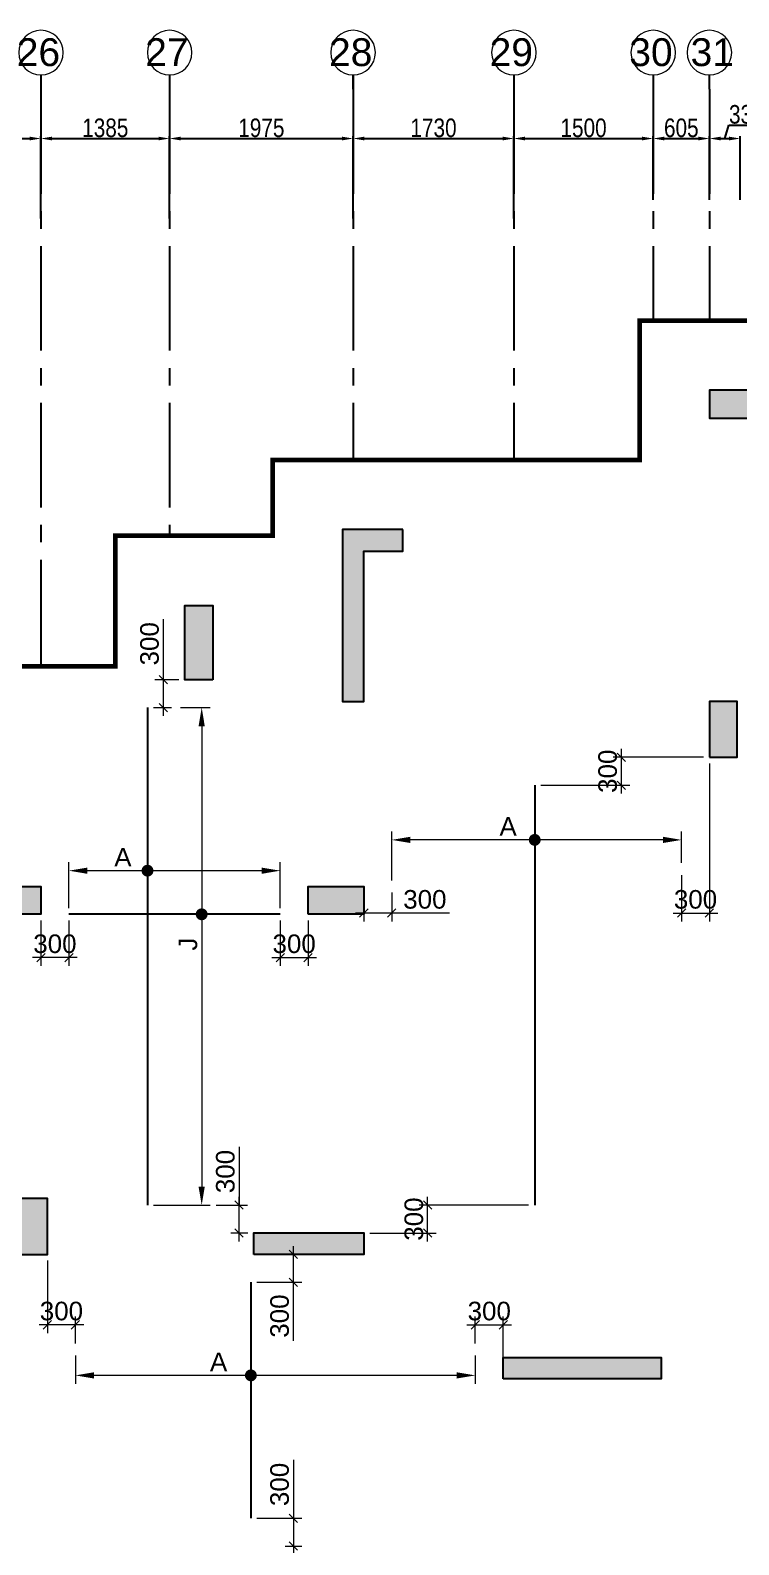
# Model space of a CAD drawing. Header units: millimetres. Extents: x 1123469 to 1883119, y -126924 to 196924.
# Drawn here: x 1614465 to 1622090, y 145739 to 162039 of the extents above; entities that cross this region are included whole.
import ezdxf
from ezdxf.enums import TextEntityAlignment as Align

# ---------------------------------------------------------------- set-up
doc = ezdxf.new("R2010")
doc.units = ezdxf.units.MM
doc.header["$LTSCALE"] = 500
doc.header["$MEASUREMENT"] = 0
doc.header["$PDMODE"] = 34
doc.linetypes.add('CONTINOUS', pattern=[0])
doc.linetypes.add('Site$0$CENTER2', pattern=[1.125, 0.75, -0.125, 0.125, -0.125])
doc.layers.get('Defpoints').update_dxf_attribs({"lineweight": 0})
for name, color, linetype in [('COL. DIM', 3, 'Continuous'), ('GRID', 7, 'Continuous'), ('GRID DIM', 7, 'Continuous'), ('reinf.', 4, 'Continuous'), ('TOWER AREA COLUMN.', 6, 'Continuous')]:
    doc.layers.add(name, color=color, linetype=linetype)
for name, color, linetype, lineweight in [('CUT OUT', 1, 'Continuous', 13), ('dim-M', 1, 'Continuous', 15), ('FOOTING', 1, 'Continuous', 15), ('GRID NO.', 7, 'Continuous', 20), ('S - SUNK', 251, 'Continuous', 0), ('TOWER COL HATCH', 253, 'Continuous', 20)]:
    doc.layers.add(name, color=color, linetype=linetype, lineweight=lineweight)
doc.styles.add('3mm', font='arial.ttf')
doc.styles.add('D50', font='arial.ttf', dxfattribs={"width": 0.8})
doc.dimstyles.new('INNER DIM', dxfattribs={"dimtxt": 200, "dimasz": 120, "dimexe": 25, "dimexo": 25, "dimgap": 12, "dimtad": 1, "dimdec": 0, "dimrnd": 5, "dimzin": 0, "dimdsep": 46, "dimtxsty": 'D50', "dimcen": 0.09, "dimdle": 25, "dimclrt": 6, "dimadec": 0, "dimazin": 0, "dimtfac": 1, "dimtdec": 0, "dimtofl": 0, "dimtmove": 1, "dimatfit": 3, "dimfxl": 75, "dimtolj": 1, "dimtzin": 0, "dimarcsym": 0})
doc.dimstyles.new('PARAMVEER', dxfattribs={"dimtxt": 200, "dimasz": 100, "dimexe": 0, "dimexo": 25, "dimgap": 10, "dimtad": 1, "dimdec": 0, "dimrnd": 5, "dimzin": 0, "dimdsep": 46, "dimtxsty": '3mm', "dimblk": 'OBLIQUE', "dimcen": 0.09, "dimdle": 75, "dimclrd": 1, "dimclre": 1, "dimclrt": 3, "dimadec": 0, "dimazin": 0, "dimtfac": 1, "dimtdec": 0, "dimtmove": 1, "dimatfit": 3, "dimfxl": 100, "dimtolj": 1, "dimtzin": 0, "dimlwd": 18, "dimlwe": 5, "dimarcsym": 0})

# ---------------------------------------------------------------- blocks, each defined once
blk = doc.blocks.new('GRID MARK')
at = {"layer": 'GRID NO.', "const_width": 50}
blk.add_lwpolyline([(0, -541), (0, -891)], dxfattribs=at)
at = {"layer": 'GRID NO.'}
blk.add_circle((0, 0), 541, dxfattribs=at)
at = {"layer": 'GRID NO.', "style": 'D50', "width": 0.8}
blk.add_attdef('Y1', text='', height=500, dxfattribs=at).set_placement((-33, -267), align=Align.CENTER)
blk = doc.blocks.new('*D501')
at = {"layer": 'Defpoints', "color": 0, "linetype": 'Continuous', "transparency": 16777216}
for p in [(1614580, 160874), (1611050, 159990), (1614580, 159990)]:
    blk.add_point(p, dxfattribs=at)
at = {"layer": 'GRID DIM', "color": 0, "linetype": 'Continuous', "lineweight": -2, "transparency": 16777216}
for p, q in [((1611050, 160015), (1611050, 160899)), ((1614580, 160015), (1614580, 160899))]:
    blk.add_line(p, q, dxfattribs=at)
at = {"layer": 'GRID DIM', "linetype": 'Continuous', "lineweight": -2, "transparency": 16777216}
blk.add_line((1611170, 160874), (1614460, 160874), dxfattribs=at)
at = {"layer": 'GRID DIM', "linetype": 'Continuous', "transparency": 16777216}
for points in [[(1611170, 160894), (1611170, 160854), (1611050, 160874)], [(1614460, 160894), (1614460, 160854), (1614580, 160874)]]:
    blk.add_solid(points, dxfattribs=at)
at = {"layer": 'GRID DIM', "linetype": 'Continuous', "transparency": 16777216, "insert": (1612815, 160988), "char_height": 200, "attachment_point": 5, "style": 'D50'}
blk.add_mtext('\\A1;3530', dxfattribs=at)
blk = doc.blocks.new('*D502')
at = {"layer": 'Defpoints', "color": 0, "linetype": 'Continuous', "transparency": 16777216}
for p in [(1615965, 160874), (1614580, 159990), (1615965, 159990)]:
    blk.add_point(p, dxfattribs=at)
at = {"layer": 'GRID DIM', "color": 0, "linetype": 'Continuous', "lineweight": -2, "transparency": 16777216}
for p, q in [((1614580, 160015), (1614580, 160899)), ((1615965, 160015), (1615965, 160899))]:
    blk.add_line(p, q, dxfattribs=at)
at = {"layer": 'GRID DIM', "linetype": 'Continuous', "lineweight": -2, "transparency": 16777216}
blk.add_line((1614700, 160874), (1615845, 160874), dxfattribs=at)
at = {"layer": 'GRID DIM', "linetype": 'Continuous', "transparency": 16777216}
for points in [[(1614700, 160894), (1614700, 160854), (1614580, 160874)], [(1615845, 160894), (1615845, 160854), (1615965, 160874)]]:
    blk.add_solid(points, dxfattribs=at)
at = {"layer": 'GRID DIM', "linetype": 'Continuous', "transparency": 16777216, "insert": (1615272, 160988), "char_height": 200, "attachment_point": 5, "style": 'D50'}
blk.add_mtext('\\A1;1385', dxfattribs=at)
blk = doc.blocks.new('*D503')
at = {"layer": 'Defpoints', "color": 0, "linetype": 'Continuous', "transparency": 16777216}
for p in [(1617940, 160874), (1615965, 159990), (1617940, 159990)]:
    blk.add_point(p, dxfattribs=at)
at = {"layer": 'GRID DIM', "color": 0, "linetype": 'Continuous', "lineweight": -2, "transparency": 16777216}
for p, q in [((1615965, 160015), (1615965, 160899)), ((1617940, 160015), (1617940, 160899))]:
    blk.add_line(p, q, dxfattribs=at)
at = {"layer": 'GRID DIM', "linetype": 'Continuous', "lineweight": -2, "transparency": 16777216}
blk.add_line((1616085, 160874), (1617820, 160874), dxfattribs=at)
at = {"layer": 'GRID DIM', "linetype": 'Continuous', "transparency": 16777216}
for points in [[(1616085, 160894), (1616085, 160854), (1615965, 160874)], [(1617820, 160894), (1617820, 160854), (1617940, 160874)]]:
    blk.add_solid(points, dxfattribs=at)
at = {"layer": 'GRID DIM', "linetype": 'Continuous', "transparency": 16777216, "insert": (1616952, 160988), "char_height": 200, "attachment_point": 5, "style": 'D50'}
blk.add_mtext('\\A1;1975', dxfattribs=at)
blk = doc.blocks.new('*D504')
at = {"layer": 'Defpoints', "color": 0, "linetype": 'Continuous', "transparency": 16777216}
for p in [(1619670, 160874), (1617940, 159990), (1619670, 159990)]:
    blk.add_point(p, dxfattribs=at)
at = {"layer": 'GRID DIM', "color": 0, "linetype": 'Continuous', "lineweight": -2, "transparency": 16777216}
for p, q in [((1617940, 160015), (1617940, 160899)), ((1619670, 160015), (1619670, 160899))]:
    blk.add_line(p, q, dxfattribs=at)
at = {"layer": 'GRID DIM', "linetype": 'Continuous', "lineweight": -2, "transparency": 16777216}
blk.add_line((1618060, 160874), (1619550, 160874), dxfattribs=at)
at = {"layer": 'GRID DIM', "linetype": 'Continuous', "transparency": 16777216}
for points in [[(1618060, 160894), (1618060, 160854), (1617940, 160874)], [(1619550, 160894), (1619550, 160854), (1619670, 160874)]]:
    blk.add_solid(points, dxfattribs=at)
at = {"layer": 'GRID DIM', "linetype": 'Continuous', "transparency": 16777216, "insert": (1618805, 160988), "char_height": 200, "attachment_point": 5, "style": 'D50'}
blk.add_mtext('\\A1;1730', dxfattribs=at)
blk = doc.blocks.new('*D505')
at = {"layer": 'Defpoints', "color": 0, "linetype": 'Continuous', "transparency": 16777216}
for p in [(1621170, 160874), (1621170, 160189), (1619670, 159990)]:
    blk.add_point(p, dxfattribs=at)
at = {"layer": 'GRID DIM', "color": 0, "linetype": 'Continuous', "lineweight": -2, "transparency": 16777216}
for p, q in [((1619670, 160015), (1619670, 160899)), ((1621170, 160214), (1621170, 160899))]:
    blk.add_line(p, q, dxfattribs=at)
at = {"layer": 'GRID DIM', "linetype": 'Continuous', "lineweight": -2, "transparency": 16777216}
blk.add_line((1619790, 160874), (1621050, 160874), dxfattribs=at)
at = {"layer": 'GRID DIM', "linetype": 'Continuous', "transparency": 16777216}
for points in [[(1619790, 160894), (1619790, 160854), (1619670, 160874)], [(1621050, 160894), (1621050, 160854), (1621170, 160874)]]:
    blk.add_solid(points, dxfattribs=at)
at = {"layer": 'GRID DIM', "linetype": 'Continuous', "transparency": 16777216, "insert": (1620420, 160988), "char_height": 200, "attachment_point": 5, "style": 'D50'}
blk.add_mtext('\\A1;1500', dxfattribs=at)
blk = doc.blocks.new('*D506')
at = {"layer": 'Defpoints', "color": 0, "linetype": 'Continuous', "transparency": 16777216}
for p in [(1621775, 160874), (1621170, 160189), (1621775, 160189)]:
    blk.add_point(p, dxfattribs=at)
at = {"layer": 'GRID DIM', "color": 0, "linetype": 'Continuous', "lineweight": -2, "transparency": 16777216}
for p, q in [((1621170, 160214), (1621170, 160899)), ((1621775, 160214), (1621775, 160899))]:
    blk.add_line(p, q, dxfattribs=at)
at = {"layer": 'GRID DIM', "linetype": 'Continuous', "lineweight": -2, "transparency": 16777216}
blk.add_line((1621290, 160874), (1621655, 160874), dxfattribs=at)
at = {"layer": 'GRID DIM', "linetype": 'Continuous', "transparency": 16777216}
for points in [[(1621290, 160894), (1621290, 160854), (1621170, 160874)], [(1621655, 160894), (1621655, 160854), (1621775, 160874)]]:
    blk.add_solid(points, dxfattribs=at)
at = {"layer": 'GRID DIM', "linetype": 'Continuous', "transparency": 16777216, "insert": (1621472, 160988), "char_height": 200, "attachment_point": 5, "style": 'D50'}
blk.add_mtext('\\A1;605', dxfattribs=at)
blk = doc.blocks.new('*D507')
at = {"layer": 'Defpoints', "color": 0, "linetype": 'Continuous', "transparency": 16777216}
for p in [(1622105, 160874), (1621775, 160189), (1622105, 160189)]:
    blk.add_point(p, dxfattribs=at)
at = {"layer": 'GRID DIM', "color": 0, "linetype": 'Continuous', "lineweight": -2, "transparency": 16777216}
for p, q in [((1621775, 160214), (1621775, 160899)), ((1622105, 160214), (1622105, 160899))]:
    blk.add_line(p, q, dxfattribs=at)
at = {"layer": 'GRID DIM', "linetype": 'Continuous', "lineweight": -2, "transparency": 16777216}
for p, q in [((1621940, 160874), (1621984, 161019)), ((1621984, 161019), (1622360, 161019)), ((1621895, 160874), (1621985, 160874))]:
    blk.add_line(p, q, dxfattribs=at)
at = {"layer": 'GRID DIM', "linetype": 'Continuous', "transparency": 16777216}
for points in [[(1621895, 160894), (1621895, 160854), (1621775, 160874)], [(1621985, 160894), (1621985, 160854), (1622105, 160874)]]:
    blk.add_solid(points, dxfattribs=at)
at = {"layer": 'GRID DIM', "linetype": 'Continuous', "transparency": 16777216, "insert": (1622172, 161133), "char_height": 200, "attachment_point": 5, "style": 'D50'}
blk.add_mtext('\\A1;330', dxfattribs=at)
blk = doc.blocks.new('3tgra')
at = {"layer": 'TOWER COL HATCH'}
h = blk.add_hatch(color=253, dxfattribs=at)
h.dxf.hatch_style = 1
h.paths.add_polyline_path([(1383506, 94842), (1383506, 95142), (1384106, 95142), (1384106, 94842)])
h = blk.add_hatch(color=253, dxfattribs=at)
h.dxf.hatch_style = 1
h.paths.add_polyline_path([(1387406, 93642), (1388056, 93642), (1388056, 91792), (1387826, 91792), (1387826, 93412), (1387406, 93412)])
h = blk.add_hatch(color=253, dxfattribs=at)
h.dxf.hatch_style = 1
h.paths.add_polyline_path([(1389451, 92027), (1389751, 92027), (1389751, 92827), (1389451, 92827)])
h = blk.add_hatch(color=253, dxfattribs=at)
h.dxf.hatch_style = 1
h.paths.add_polyline_path([(1384106, 91192), (1383806, 91192), (1383806, 91792), (1384106, 91792)])
h = blk.add_hatch(color=253, dxfattribs=at)
h.dxf.hatch_style = 1
h.paths.add_polyline_path([(1388426, 89502), (1388426, 89802), (1387826, 89802), (1387826, 89502)])
h = blk.add_hatch(color=253, dxfattribs=at)
h.dxf.hatch_style = 1
h.paths.add_polyline_path([(1391901, 89502), (1391901, 89802), (1391301, 89802), (1391301, 89502)])
h = blk.add_hatch(color=253, dxfattribs=at)
h.dxf.hatch_style = 1
h.paths.add_polyline_path([(1391531, 85842), (1391231, 85842), (1391231, 86442), (1391531, 86442)])
h = blk.add_hatch(color=253, dxfattribs=at)
h.dxf.hatch_style = 1
h.paths.add_polyline_path([(1389011, 85842), (1389011, 86072), (1387826, 86072), (1387826, 85842)])
h = blk.add_hatch(color=253, dxfattribs=at)
h.dxf.hatch_style = 1
h.paths.add_polyline_path([(1386326, 84502), (1386326, 84732), (1384626, 84732), (1384626, 84502)])
at = {"layer": 'TOWER AREA COLUMN.', "color": 4}
for points in [[(1383506, 94842), (1383506, 95142), (1384106, 95142), (1384106, 94842)], [(1389451, 92027), (1389751, 92027), (1389751, 92827), (1389451, 92827)], [(1384106, 91192), (1383806, 91192), (1383806, 91792), (1384106, 91792)], [(1388426, 89502), (1388426, 89802), (1387826, 89802), (1387826, 89502)], [(1391901, 89502), (1391901, 89802), (1391301, 89802), (1391301, 89502)], [(1391531, 85842), (1391231, 85842), (1391231, 86442), (1391531, 86442)], [(1389011, 85842), (1389011, 86072), (1387826, 86072), (1387826, 85842)], [(1386326, 84502), (1386326, 84732), (1384626, 84732), (1384626, 84502)]]:
    blk.add_lwpolyline(points, close=True, dxfattribs=at)
blk.add_lwpolyline([(1387406, 93642), (1388056, 93642), (1388056, 91792), (1387826, 91792), (1387826, 93412), (1387406, 93412), (1387406, 93642)], dxfattribs=at)
blk = doc.blocks.new('_Oblique')
at = {"color": 0, "linetype": 'ByBlock', "lineweight": -2}
blk.add_line((-0.5, -0.5), (0.5, 0.5), dxfattribs=at)
blk = doc.blocks.new('*D1110')
at = {"layer": 'COL. DIM', "color": 1, "linetype": 'CONTINOUS', "lineweight": 5, "ltscale": 10, "transparency": 16777216}
for p, q in [((1618055, 152759), (1618055, 152447)), ((1618355, 152759), (1618355, 152447))]:
    blk.add_line(p, q, dxfattribs=at)
at = {"layer": 'COL. DIM', "color": 1, "lineweight": 18, "ltscale": 10, "transparency": 16777216}
for p, q in [((1618445, 152537), (1617965, 152537)), ((1618978, 152537), (1618355, 152537))]:
    blk.add_line(p, q, dxfattribs=at)
at = {"layer": 'Defpoints', "color": 0, "ltscale": 10, "transparency": 16777216}
for p in [(1618055, 152824), (1618355, 152824), (1618055, 152537)]:
    blk.add_point(p, dxfattribs=at)
at = {"layer": 'COL. DIM', "color": 1, "lineweight": 18, "ltscale": 10, "transparency": 16777216, "xscale": 90, "yscale": 90, "zscale": 90, "rotation": 180}
blk.add_blockref('_Oblique', (1618055, 152537), dxfattribs=at)
at = {"layer": 'COL. DIM', "color": 1, "lineweight": 18, "ltscale": 10, "transparency": 16777216, "xscale": 90, "yscale": 90, "zscale": 90}
blk.add_blockref('_Oblique', (1618355, 152537), dxfattribs=at)
at = {"layer": 'COL. DIM', "color": 3, "ltscale": 10, "transparency": 16777216, "insert": (1618712, 152684), "char_height": 200, "attachment_point": 5, "style": '3mm'}
blk.add_mtext('\\A1;300', dxfattribs=at)
blk = doc.blocks.new('*D1111')
at = {"layer": 'COL. DIM', "color": 1, "linetype": 'CONTINOUS', "lineweight": 5, "ltscale": 10, "transparency": 16777216}
for p, q in [((1617155, 152459), (1617155, 151969)), ((1617455, 152459), (1617455, 151969))]:
    blk.add_line(p, q, dxfattribs=at)
at = {"layer": 'COL. DIM', "color": 1, "lineweight": 18, "ltscale": 10, "transparency": 16777216}
blk.add_line((1617065, 152059), (1617545, 152059), dxfattribs=at)
at = {"layer": 'Defpoints', "color": 0, "ltscale": 10, "transparency": 16777216}
for p in [(1617155, 152524), (1617455, 152524), (1617455, 152059)]:
    blk.add_point(p, dxfattribs=at)
at = {"layer": 'COL. DIM', "color": 1, "lineweight": 18, "ltscale": 10, "transparency": 16777216, "xscale": 90, "yscale": 90, "zscale": 90, "rotation": 180}
blk.add_blockref('_Oblique', (1617155, 152059), dxfattribs=at)
at = {"layer": 'COL. DIM', "color": 1, "lineweight": 18, "ltscale": 10, "transparency": 16777216, "xscale": 90, "yscale": 90, "zscale": 90}
blk.add_blockref('_Oblique', (1617455, 152059), dxfattribs=at)
at = {"layer": 'COL. DIM', "color": 3, "ltscale": 10, "transparency": 16777216, "insert": (1617305, 152206), "char_height": 200, "attachment_point": 5, "style": '3mm'}
blk.add_mtext('\\A1;300', dxfattribs=at)
blk = doc.blocks.new('*D1112')
at = {"layer": 'COL. DIM', "color": 1, "linetype": 'CONTINOUS', "lineweight": 5, "ltscale": 10, "transparency": 16777216}
for p, q in [((1616082, 154749), (1616400, 154749)), ((1615792, 149394), (1616400, 149394))]:
    blk.add_line(p, q, dxfattribs=at)
at = {"layer": 'COL. DIM', "color": 1, "lineweight": 18, "ltscale": 10, "transparency": 16777216}
blk.add_line((1616310, 154549), (1616310, 149594), dxfattribs=at)
at = {"layer": 'COL. DIM', "color": 1, "ltscale": 10, "transparency": 16777216}
for points in [[(1616276, 154549), (1616343, 154549), (1616310, 154749)], [(1616276, 149594), (1616343, 149594), (1616310, 149394)]]:
    blk.add_solid(points, dxfattribs=at)
at = {"layer": 'Defpoints', "color": 0, "ltscale": 10, "transparency": 16777216}
for p in [(1616017, 154749), (1615727, 149394), (1616310, 149394)]:
    blk.add_point(p, dxfattribs=at)
at = {"layer": 'COL. DIM', "color": 3, "ltscale": 10, "transparency": 16777216, "insert": (1616163, 152204), "char_height": 200, "attachment_point": 5, "rotation": 90, "style": '3mm'}
blk.add_mtext('\\A1;J', dxfattribs=at)
blk = doc.blocks.new('*D1113')
at = {"layer": 'COL. DIM', "color": 1, "linetype": 'CONTINOUS', "lineweight": 5, "ltscale": 10, "transparency": 16777216}
for p, q in [((1614580, 152459), (1614580, 151969)), ((1614880, 152459), (1614880, 151969))]:
    blk.add_line(p, q, dxfattribs=at)
at = {"layer": 'COL. DIM', "color": 1, "lineweight": 18, "ltscale": 10, "transparency": 16777216}
blk.add_line((1614970, 152059), (1614490, 152059), dxfattribs=at)
at = {"layer": 'Defpoints', "color": 0, "ltscale": 10, "transparency": 16777216}
for p in [(1614580, 152524), (1614880, 152524), (1614580, 152059)]:
    blk.add_point(p, dxfattribs=at)
at = {"layer": 'COL. DIM', "color": 1, "lineweight": 18, "ltscale": 10, "transparency": 16777216, "xscale": 90, "yscale": 90, "zscale": 90, "rotation": 180}
blk.add_blockref('_Oblique', (1614580, 152059), dxfattribs=at)
at = {"layer": 'COL. DIM', "color": 1, "lineweight": 18, "ltscale": 10, "transparency": 16777216, "xscale": 90, "yscale": 90, "zscale": 90}
blk.add_blockref('_Oblique', (1614880, 152059), dxfattribs=at)
at = {"layer": 'COL. DIM', "color": 3, "ltscale": 10, "transparency": 16777216, "insert": (1614730, 152206), "char_height": 200, "attachment_point": 5, "style": '3mm'}
blk.add_mtext('\\A1;300', dxfattribs=at)
blk = doc.blocks.new('*D1254')
at = {"layer": 'COL. DIM', "color": 1, "lineweight": 18, "ltscale": 10, "transparency": 16777216}
for p, q in [((1615896, 155701), (1615896, 155049)), ((1615896, 155139), (1615896, 154659))]:
    blk.add_line(p, q, dxfattribs=at)
at = {"layer": 'COL. DIM', "color": 1, "linetype": 'CONTINOUS', "lineweight": 5, "ltscale": 10, "transparency": 16777216}
for p, q in [((1616065, 155049), (1615806, 155049)), ((1615792, 154749), (1615986, 154749))]:
    blk.add_line(p, q, dxfattribs=at)
at = {"layer": 'Defpoints', "color": 0, "ltscale": 10, "transparency": 16777216}
for p in [(1616130, 155049), (1615727, 154749), (1615896, 154749)]:
    blk.add_point(p, dxfattribs=at)
at = {"layer": 'COL. DIM', "color": 1, "lineweight": 18, "ltscale": 10, "transparency": 16777216, "xscale": 90, "yscale": 90, "zscale": 90}
for p, rotation in [((1615896, 155049), 90), ((1615896, 154749), 270)]:
    blk.add_blockref('_Oblique', p, dxfattribs=dict(at, rotation=rotation))
at = {"layer": 'COL. DIM', "color": 3, "ltscale": 10, "transparency": 16777216, "insert": (1615749, 155436), "char_height": 200, "attachment_point": 5, "rotation": 90, "style": '3mm'}
blk.add_mtext('\\A1;300', dxfattribs=at)
blk = doc.blocks.new('*D1114')
at = {"layer": 'COL. DIM', "color": 1, "lineweight": 18, "ltscale": 10, "transparency": 16777216}
for p, q in [((1616712, 150021), (1616712, 149394)), ((1616712, 149004), (1616712, 149484))]:
    blk.add_line(p, q, dxfattribs=at)
at = {"layer": 'COL. DIM', "color": 1, "linetype": 'CONTINOUS', "lineweight": 5, "ltscale": 10, "transparency": 16777216}
for p, q in [((1616465, 149394), (1616802, 149394)), ((1616805, 149094), (1616622, 149094))]:
    blk.add_line(p, q, dxfattribs=at)
at = {"layer": 'Defpoints', "color": 0, "ltscale": 10, "transparency": 16777216}
for p in [(1616400, 149394), (1616712, 149394), (1616870, 149094)]:
    blk.add_point(p, dxfattribs=at)
at = {"layer": 'COL. DIM', "color": 1, "lineweight": 18, "ltscale": 10, "transparency": 16777216, "xscale": 90, "yscale": 90, "zscale": 90}
for p, rotation in [((1616712, 149394), 90), ((1616712, 149094), 270)]:
    blk.add_blockref('_Oblique', p, dxfattribs=dict(at, rotation=rotation))
at = {"layer": 'COL. DIM', "color": 3, "ltscale": 10, "transparency": 16777216, "insert": (1616565, 149756), "char_height": 200, "attachment_point": 5, "rotation": 90, "style": '3mm'}
blk.add_mtext('\\A1;300', dxfattribs=at)
blk = doc.blocks.new('*D1129')
at = {"layer": 'COL. DIM', "color": 1, "linetype": 'CONTINOUS', "lineweight": 5, "ltscale": 10, "transparency": 16777216}
for p, q in [((1619255, 147906), (1619255, 148196)), ((1619555, 147589), (1619555, 148196))]:
    blk.add_line(p, q, dxfattribs=at)
at = {"layer": 'COL. DIM', "color": 1, "lineweight": 18, "ltscale": 10, "transparency": 16777216}
blk.add_line((1619165, 148106), (1619645, 148106), dxfattribs=at)
at = {"layer": 'Defpoints', "color": 0, "ltscale": 10, "transparency": 16777216}
for p in [(1619555, 148106), (1619255, 147841), (1619555, 147524)]:
    blk.add_point(p, dxfattribs=at)
at = {"layer": 'COL. DIM', "color": 1, "lineweight": 18, "ltscale": 10, "transparency": 16777216, "xscale": 90, "yscale": 90, "zscale": 90, "rotation": 180}
blk.add_blockref('_Oblique', (1619255, 148106), dxfattribs=at)
at = {"layer": 'COL. DIM', "color": 1, "lineweight": 18, "ltscale": 10, "transparency": 16777216, "xscale": 90, "yscale": 90, "zscale": 90}
blk.add_blockref('_Oblique', (1619555, 148106), dxfattribs=at)
at = {"layer": 'COL. DIM', "color": 3, "ltscale": 10, "transparency": 16777216, "insert": (1619405, 148253), "char_height": 200, "attachment_point": 5, "style": '3mm'}
blk.add_mtext('\\A1;300', dxfattribs=at)
blk = doc.blocks.new('*D1130')
at = {"layer": 'COL. DIM', "color": 1, "linetype": 'CONTINOUS', "lineweight": 5, "ltscale": 10, "transparency": 16777216}
for p, q in [((1614650, 148799), (1614650, 148016)), ((1614950, 147906), (1614950, 148196))]:
    blk.add_line(p, q, dxfattribs=at)
at = {"layer": 'COL. DIM', "color": 1, "lineweight": 18, "ltscale": 10, "transparency": 16777216}
blk.add_line((1615040, 148106), (1614560, 148106), dxfattribs=at)
at = {"layer": 'Defpoints', "color": 0, "ltscale": 10, "transparency": 16777216}
for p in [(1614650, 148864), (1614650, 148106), (1614950, 147841)]:
    blk.add_point(p, dxfattribs=at)
at = {"layer": 'COL. DIM', "color": 1, "lineweight": 18, "ltscale": 10, "transparency": 16777216, "xscale": 90, "yscale": 90, "zscale": 90, "rotation": 180}
blk.add_blockref('_Oblique', (1614650, 148106), dxfattribs=at)
at = {"layer": 'COL. DIM', "color": 1, "lineweight": 18, "ltscale": 10, "transparency": 16777216, "xscale": 90, "yscale": 90, "zscale": 90}
blk.add_blockref('_Oblique', (1614950, 148106), dxfattribs=at)
at = {"layer": 'COL. DIM', "color": 3, "ltscale": 10, "transparency": 16777216, "insert": (1614800, 148253), "char_height": 200, "attachment_point": 5, "style": '3mm'}
blk.add_mtext('\\A1;300', dxfattribs=at)
blk = doc.blocks.new('*D1131')
at = {"layer": 'COL. DIM', "color": 1, "linetype": 'CONTINOUS', "lineweight": 5, "ltscale": 10, "transparency": 16777216}
for p, q in [((1617209, 148864), (1617387, 148864)), ((1616904, 148564), (1617387, 148564))]:
    blk.add_line(p, q, dxfattribs=at)
at = {"layer": 'COL. DIM', "color": 1, "lineweight": 18, "ltscale": 10, "transparency": 16777216}
for p, q in [((1617297, 148474), (1617297, 148954)), ((1617297, 147935), (1617297, 148564))]:
    blk.add_line(p, q, dxfattribs=at)
at = {"layer": 'Defpoints', "color": 0, "ltscale": 10, "transparency": 16777216}
for p in [(1617144, 148864), (1617297, 148864), (1616839, 148564)]:
    blk.add_point(p, dxfattribs=at)
at = {"layer": 'COL. DIM', "color": 1, "lineweight": 18, "ltscale": 10, "transparency": 16777216, "xscale": 90, "yscale": 90, "zscale": 90}
for p, rotation in [((1617297, 148864), 90), ((1617297, 148564), 270)]:
    blk.add_blockref('_Oblique', p, dxfattribs=dict(at, rotation=rotation))
at = {"layer": 'COL. DIM', "color": 3, "ltscale": 10, "transparency": 16777216, "insert": (1617149, 148200), "char_height": 200, "attachment_point": 5, "rotation": 90, "style": '3mm'}
blk.add_mtext('\\A1;300', dxfattribs=at)
blk = doc.blocks.new('*D1132')
at = {"layer": 'COL. DIM', "color": 1, "lineweight": 18, "ltscale": 10, "transparency": 16777216}
for p, q in [((1617297, 146653), (1617297, 146024)), ((1617297, 146114), (1617297, 145634))]:
    blk.add_line(p, q, dxfattribs=at)
at = {"layer": 'COL. DIM', "color": 1, "linetype": 'CONTINOUS', "lineweight": 5, "ltscale": 10, "transparency": 16777216}
for p, q in [((1616904, 146024), (1617387, 146024)), ((1617209, 145724), (1617387, 145724))]:
    blk.add_line(p, q, dxfattribs=at)
at = {"layer": 'Defpoints', "color": 0, "ltscale": 10, "transparency": 16777216}
for p in [(1616839, 146024), (1617144, 145724), (1617297, 145724)]:
    blk.add_point(p, dxfattribs=at)
at = {"layer": 'COL. DIM', "color": 1, "lineweight": 18, "ltscale": 10, "transparency": 16777216, "xscale": 90, "yscale": 90, "zscale": 90}
for p, rotation in [((1617297, 146024), 90), ((1617297, 145724), 270)]:
    blk.add_blockref('_Oblique', p, dxfattribs=dict(at, rotation=rotation))
at = {"layer": 'COL. DIM', "color": 3, "ltscale": 10, "transparency": 16777216, "insert": (1617149, 146388), "char_height": 200, "attachment_point": 5, "rotation": 90, "style": '3mm'}
blk.add_mtext('\\A1;300', dxfattribs=at)
blk = doc.blocks.new('*D1190')
at = {"layer": 'COL. DIM', "color": 1, "linetype": 'CONTINOUS', "lineweight": 5, "ltscale": 10, "transparency": 16777216}
for p, q in [((1618355, 152889), (1618355, 153415)), ((1621475, 153077), (1621475, 153415))]:
    blk.add_line(p, q, dxfattribs=at)
at = {"layer": 'COL. DIM', "color": 1, "lineweight": 18, "ltscale": 10, "transparency": 16777216}
blk.add_line((1621275, 153325), (1618555, 153325), dxfattribs=at)
at = {"layer": 'COL. DIM', "color": 1, "ltscale": 10, "transparency": 16777216}
for points in [[(1618555, 153359), (1618555, 153292), (1618355, 153325)], [(1621275, 153359), (1621275, 153292), (1621475, 153325)]]:
    blk.add_solid(points, dxfattribs=at)
at = {"layer": 'Defpoints', "color": 0, "ltscale": 10, "transparency": 16777216}
for p in [(1618355, 153325), (1621475, 153012), (1618355, 152824)]:
    blk.add_point(p, dxfattribs=at)
at = {"layer": 'COL. DIM', "color": 3, "ltscale": 10, "transparency": 16777216, "insert": (1619608, 153470), "char_height": 200, "attachment_point": 5, "style": '3mm'}
blk.add_mtext('\\A1;A', dxfattribs=at)
blk = doc.blocks.new('*D1193')
at = {"layer": 'COL. DIM', "color": 1, "linetype": 'CONTINOUS', "lineweight": 5, "ltscale": 10, "transparency": 16777216}
for p, q in [((1614950, 147776), (1614950, 147472)), ((1619255, 147776), (1619255, 147472))]:
    blk.add_line(p, q, dxfattribs=at)
at = {"layer": 'COL. DIM', "color": 1, "lineweight": 18, "ltscale": 10, "transparency": 16777216}
blk.add_line((1619055, 147562), (1615150, 147562), dxfattribs=at)
at = {"layer": 'COL. DIM', "color": 1, "ltscale": 10, "transparency": 16777216}
for points in [[(1615150, 147595), (1615150, 147528), (1614950, 147562)], [(1619055, 147595), (1619055, 147528), (1619255, 147562)]]:
    blk.add_solid(points, dxfattribs=at)
at = {"layer": 'Defpoints', "color": 0, "ltscale": 10, "transparency": 16777216}
for p in [(1614950, 147841), (1619255, 147841), (1614950, 147562)]:
    blk.add_point(p, dxfattribs=at)
at = {"layer": 'COL. DIM', "color": 3, "ltscale": 10, "transparency": 16777216, "insert": (1616492, 147707), "char_height": 200, "width": 21.48, "attachment_point": 5, "style": '3mm'}
blk.add_mtext('\\A1;A', dxfattribs=at)
blk = doc.blocks.new('*D1200')
at = {"layer": 'COL. DIM', "color": 1, "linetype": 'CONTINOUS', "lineweight": 5, "ltscale": 10, "transparency": 16777216}
for p, q in [((1614880, 152589), (1614880, 153084)), ((1617155, 152589), (1617155, 153084))]:
    blk.add_line(p, q, dxfattribs=at)
at = {"layer": 'COL. DIM', "color": 1, "lineweight": 18, "ltscale": 10, "transparency": 16777216}
blk.add_line((1616955, 152994), (1615080, 152994), dxfattribs=at)
at = {"layer": 'COL. DIM', "color": 1, "ltscale": 10, "transparency": 16777216}
for points in [[(1615080, 153027), (1615080, 152960), (1614880, 152994)], [(1616955, 153027), (1616955, 152960), (1617155, 152994)]]:
    blk.add_solid(points, dxfattribs=at)
at = {"layer": 'Defpoints', "color": 0, "ltscale": 10, "transparency": 16777216}
for p in [(1614880, 152994), (1614880, 152524), (1617155, 152524)]:
    blk.add_point(p, dxfattribs=at)
at = {"layer": 'COL. DIM', "color": 3, "ltscale": 10, "transparency": 16777216, "insert": (1615462, 153139), "char_height": 200, "attachment_point": 5, "style": '3mm'}
blk.add_mtext('\\A1;A', dxfattribs=at)
blk = doc.blocks.new('*D1214')
at = {"layer": 'COL. DIM', "color": 1, "linetype": 'CONTINOUS', "lineweight": 5, "ltscale": 10, "transparency": 16777216}
for p, q in [((1621710, 154214), (1620737, 154214)), ((1619959, 153914), (1620917, 153914))]:
    blk.add_line(p, q, dxfattribs=at)
at = {"layer": 'COL. DIM', "color": 1, "lineweight": 18, "ltscale": 10, "transparency": 16777216}
blk.add_line((1620827, 153824), (1620827, 154304), dxfattribs=at)
at = {"layer": 'Defpoints', "color": 0, "ltscale": 10, "transparency": 16777216}
for p in [(1620827, 154214), (1621775, 154214), (1619894, 153914)]:
    blk.add_point(p, dxfattribs=at)
at = {"layer": 'COL. DIM', "color": 1, "lineweight": 18, "ltscale": 10, "transparency": 16777216, "xscale": 90, "yscale": 90, "zscale": 90}
for p, rotation in [((1620827, 154214), 90), ((1620827, 153914), 270)]:
    blk.add_blockref('_Oblique', p, dxfattribs=dict(at, rotation=rotation))
at = {"layer": 'COL. DIM', "color": 3, "ltscale": 10, "transparency": 16777216, "insert": (1620680, 154064), "char_height": 200, "attachment_point": 5, "rotation": 90, "style": '3mm'}
blk.add_mtext('\\A1;300', dxfattribs=at)
blk = doc.blocks.new('*D1215')
at = {"layer": 'COL. DIM', "color": 1, "linetype": 'CONTINOUS', "lineweight": 5, "ltscale": 10, "transparency": 16777216}
for p, q in [((1621775, 154149), (1621775, 152447)), ((1621475, 152947), (1621475, 152447))]:
    blk.add_line(p, q, dxfattribs=at)
at = {"layer": 'COL. DIM', "color": 1, "lineweight": 18, "ltscale": 10, "transparency": 16777216}
blk.add_line((1621385, 152537), (1621865, 152537), dxfattribs=at)
at = {"layer": 'Defpoints', "color": 0, "ltscale": 10, "transparency": 16777216}
for p in [(1621775, 154214), (1621475, 153012), (1621775, 152537)]:
    blk.add_point(p, dxfattribs=at)
at = {"layer": 'COL. DIM', "color": 1, "lineweight": 18, "ltscale": 10, "transparency": 16777216, "xscale": 90, "yscale": 90, "zscale": 90, "rotation": 180}
blk.add_blockref('_Oblique', (1621475, 152537), dxfattribs=at)
at = {"layer": 'COL. DIM', "color": 1, "lineweight": 18, "ltscale": 10, "transparency": 16777216, "xscale": 90, "yscale": 90, "zscale": 90}
blk.add_blockref('_Oblique', (1621775, 152537), dxfattribs=at)
at = {"layer": 'COL. DIM', "color": 3, "ltscale": 10, "transparency": 16777216, "insert": (1621625, 152684), "char_height": 200, "attachment_point": 5, "style": '3mm'}
blk.add_mtext('\\A1;300', dxfattribs=at)
blk = doc.blocks.new('*D1219')
at = {"layer": 'COL. DIM', "color": 1, "lineweight": 18, "ltscale": 10, "transparency": 16777216}
blk.add_line((1618742, 149004), (1618742, 149484), dxfattribs=at)
at = {"layer": 'COL. DIM', "color": 1, "linetype": 'CONTINOUS', "lineweight": 5, "ltscale": 10, "transparency": 16777216}
for p, q in [((1619829, 149394), (1618652, 149394)), ((1618120, 149094), (1618832, 149094))]:
    blk.add_line(p, q, dxfattribs=at)
at = {"layer": 'Defpoints', "color": 0, "ltscale": 10, "transparency": 16777216}
for p in [(1618742, 149394), (1619894, 149394), (1618055, 149094)]:
    blk.add_point(p, dxfattribs=at)
at = {"layer": 'COL. DIM', "color": 1, "lineweight": 18, "ltscale": 10, "transparency": 16777216, "xscale": 90, "yscale": 90, "zscale": 90}
for p, rotation in [((1618742, 149394), 90), ((1618742, 149094), 270)]:
    blk.add_blockref('_Oblique', p, dxfattribs=dict(at, rotation=rotation))
at = {"layer": 'COL. DIM', "color": 3, "ltscale": 10, "transparency": 16777216, "insert": (1618594, 149244), "char_height": 200, "attachment_point": 5, "rotation": 90, "style": '3mm'}
blk.add_mtext('\\A1;300', dxfattribs=at)
blk = doc.blocks.new('*D2625')
at = {"layer": 'COL. DIM', "color": 1, "lineweight": 18, "ltscale": 10, "transparency": 16777216}
blk.add_line((1725456, 141997), (1725456, 141517), dxfattribs=at)
at = {"layer": 'COL. DIM', "color": 1, "linetype": 'CONTINOUS', "lineweight": 5, "ltscale": 10, "transparency": 16777216}
for p, q in [((1725012, 141907), (1725546, 141907)), ((1724393, 141607), (1725546, 141607))]:
    blk.add_line(p, q, dxfattribs=at)
at = {"layer": 'Defpoints', "color": 0, "ltscale": 10, "transparency": 16777216}
for p in [(1358872, 158914), (1431761, 158914), (1724947, 141907), (1724328, 141607), (1725456, 141607), (1442851, 126979)]:
    blk.add_point(p, dxfattribs=at)
at = {"layer": 'S - SUNK', "color": 1, "lineweight": 18, "ltscale": 10, "transparency": 16777216}
blk.add_line((1358872, 126904), (1358872, 158989), dxfattribs=at)
at = {"layer": 'S - SUNK', "color": 1, "lineweight": 5, "ltscale": 10, "transparency": 16777216}
for p, q in [((1358872, 158914), (1358872, 158914)), ((1358872, 126979), (1358872, 126979))]:
    blk.add_line(p, q, dxfattribs=at)
at = {"layer": 'COL. DIM', "color": 1, "lineweight": 18, "ltscale": 10, "transparency": 16777216, "xscale": 90, "yscale": 90, "zscale": 90}
for p, rotation in [((1725456, 141907), 90), ((1725456, 141607), 270)]:
    blk.add_blockref('_Oblique', p, dxfattribs=dict(at, rotation=rotation))
at = {"layer": 'S - SUNK', "color": 1, "lineweight": 18, "ltscale": 10, "transparency": 16777216, "xscale": 100, "yscale": 100, "zscale": 100}
for p, rotation in [((1358872, 158914), 90), ((1358872, 126979), 270)]:
    blk.add_blockref('_Oblique', p, dxfattribs=dict(at, rotation=rotation))
at = {"layer": 'COL. DIM', "color": 3, "ltscale": 10, "transparency": 16777216, "insert": (1725308, 141757), "char_height": 200, "attachment_point": 5, "rotation": 90, "style": '3mm'}
blk.add_mtext('\\A1;300', dxfattribs=at)
at = {"layer": 'S - SUNK', "color": 3, "ltscale": 10, "transparency": 16777216, "insert": (1358760, 142947), "char_height": 200, "attachment_point": 5, "rotation": 90, "style": '3mm'}
blk.add_mtext('\\A1;31935', dxfattribs=at)
blk = doc.blocks.new('*D3557')
at = {"layer": 'COL. DIM', "color": 1, "lineweight": 18, "ltscale": 10, "transparency": 16777216}
for p, q in [((1830518, 155675), (1830518, 154998)), ((1830518, 155088), (1830518, 154608))]:
    blk.add_line(p, q, dxfattribs=at)
at = {"layer": 'COL. DIM', "color": 1, "linetype": 'CONTINOUS', "lineweight": 5, "ltscale": 10, "transparency": 16777216}
for p, q in [((1830059, 154998), (1830608, 154998)), ((1830171, 154698), (1830608, 154698))]:
    blk.add_line(p, q, dxfattribs=at)
at = {"layer": 'Defpoints', "color": 0, "ltscale": 10, "transparency": 16777216}
for p in [(1418936, 156725), (1417241, 156599), (1418936, 156599), (1829994, 154998), (1830106, 154698), (1830518, 154698)]:
    blk.add_point(p, dxfattribs=at)
at = {"layer": 'S - SUNK', "color": 1, "lineweight": 18, "ltscale": 10, "transparency": 16777216}
blk.add_line((1417166, 156725), (1419011, 156725), dxfattribs=at)
at = {"layer": 'S - SUNK', "color": 1, "lineweight": 5, "ltscale": 10, "transparency": 16777216}
for p, q in [((1417241, 156725), (1417241, 156725)), ((1418936, 156725), (1418936, 156725))]:
    blk.add_line(p, q, dxfattribs=at)
at = {"layer": 'COL. DIM', "color": 1, "lineweight": 18, "ltscale": 10, "transparency": 16777216, "xscale": 90, "yscale": 90, "zscale": 90}
for p, rotation in [((1830518, 154998), 90), ((1830518, 154698), 270)]:
    blk.add_blockref('_Oblique', p, dxfattribs=dict(at, rotation=rotation))
at = {"layer": 'S - SUNK', "color": 1, "lineweight": 18, "ltscale": 10, "transparency": 16777216, "xscale": 100, "yscale": 100, "zscale": 100, "rotation": 180}
blk.add_blockref('_Oblique', (1417241, 156725), dxfattribs=at)
at = {"layer": 'S - SUNK', "color": 1, "lineweight": 18, "ltscale": 10, "transparency": 16777216, "xscale": 100, "yscale": 100, "zscale": 100}
blk.add_blockref('_Oblique', (1418936, 156725), dxfattribs=at)
at = {"layer": 'COL. DIM', "color": 3, "ltscale": 10, "transparency": 16777216, "insert": (1830371, 155409), "char_height": 200, "attachment_point": 5, "rotation": 90, "style": '3mm'}
blk.add_mtext('\\A1;300', dxfattribs=at)
at = {"layer": 'S - SUNK', "color": 3, "ltscale": 10, "transparency": 16777216, "insert": (1418088, 156837), "char_height": 200, "attachment_point": 5, "style": '3mm'}
blk.add_mtext('\\A1;1695', dxfattribs=at)
blk = doc.blocks.new('*D3556')
at = {"layer": 'COL. DIM', "color": 1, "linetype": 'CONTINOUS', "lineweight": 5, "ltscale": 10, "transparency": 16777216}
for p, q in [((1817864, 134658), (1817084, 134658)), ((1816402, 133688), (1817264, 133688))]:
    blk.add_line(p, q, dxfattribs=at)
at = {"layer": 'COL. DIM', "color": 1, "lineweight": 18, "ltscale": 10, "transparency": 16777216}
blk.add_line((1817174, 134748), (1817174, 133598), dxfattribs=at)
at = {"layer": 'Defpoints', "color": 0, "ltscale": 10, "transparency": 16777216}
for p in [(1417088, 156599), (1417241, 156599), (1417241, 155194), (1817929, 134658), (1816337, 133688), (1817174, 133688)]:
    blk.add_point(p, dxfattribs=at)
at = {"layer": 'S - SUNK', "color": 1, "lineweight": 18, "ltscale": 10, "transparency": 16777216}
blk.add_line((1417088, 155119), (1417088, 156674), dxfattribs=at)
at = {"layer": 'S - SUNK', "color": 1, "lineweight": 5, "ltscale": 10, "transparency": 16777216}
for p, q in [((1417088, 156599), (1417088, 156599)), ((1417088, 155194), (1417088, 155194))]:
    blk.add_line(p, q, dxfattribs=at)
at = {"layer": 'COL. DIM', "color": 1, "lineweight": 18, "ltscale": 10, "transparency": 16777216, "xscale": 90, "yscale": 90, "zscale": 90}
for p, rotation in [((1817174, 134658), 90), ((1817174, 133688), 270)]:
    blk.add_blockref('_Oblique', p, dxfattribs=dict(at, rotation=rotation))
at = {"layer": 'S - SUNK', "color": 1, "lineweight": 18, "ltscale": 10, "transparency": 16777216, "xscale": 100, "yscale": 100, "zscale": 100}
for p, rotation in [((1417088, 156599), 90), ((1417088, 155194), 270)]:
    blk.add_blockref('_Oblique', p, dxfattribs=dict(at, rotation=rotation))
at = {"layer": 'COL. DIM', "color": 3, "ltscale": 10, "transparency": 16777216, "insert": (1817027, 134173), "char_height": 200, "attachment_point": 5, "rotation": 90, "style": '3mm'}
blk.add_mtext('\\A1;970', dxfattribs=at)
at = {"layer": 'S - SUNK', "color": 3, "ltscale": 10, "transparency": 16777216, "insert": (1416976, 155897), "char_height": 200, "attachment_point": 5, "rotation": 90, "style": '3mm'}
blk.add_mtext('\\A1;1405', dxfattribs=at)

msp = doc.modelspace()

# ---------------------------------------------------------------- linework, layer by layer
at = {"layer": 'dim-M', "color": 4, "ltscale": 10, "const_width": 63.8}
for points in [[(1619926.3, 153325.3, -1), (1619862.6, 153325.3, -1)], [(1615758.4, 152993.8, -1), (1615694.7, 152993.8, -1)], [(1616341.6, 152524.2, -1), (1616277.8, 152524.2, -1)], [(1616871.1, 147561.7, -1), (1616807.3, 147561.7, -1)]]:
    msp.add_lwpolyline(points, format="xyb", close=True, dxfattribs=at)
at = {"layer": 'FOOTING', "color": 3, "ltscale": 10, "const_width": 50}
msp.add_lwpolyline([(1588640, 155194.2), (1615380, 155194.2), (1615380, 156599.2), (1617075, 156599.2), (1617075, 157414.1), (1621025, 157414.1), (1621025, 158914.1), (1629900, 158914.1), (1629900, 148629.4), (1640990, 148629.4), (1640990, 126979.3), (1632435, 126979.3)], dxfattribs=at)
at = {"layer": 'GRID', "color": 16, "linetype": 'Site$0$CENTER2', "ltscale": 3}
for points in [[(1614580, 161403.6), (1614580, 155194.2)], [(1615965, 161403.6), (1615965, 156599.2)], [(1617940, 161403.6), (1617940, 157414.1)], [(1619670, 161403.6), (1619670, 157414.1)], [(1621170, 161403.6), (1621170, 158914.1)], [(1621775, 161403.6), (1621775, 158914.1)]]:
    msp.add_lwpolyline(points, dxfattribs=at)
at = {"layer": 'reinf.', "color": 4, "ltscale": 1.4}
for p, q in [((1615726.6, 154749.2), (1615726.6, 149394.2)), ((1619894.4, 153914.1), (1619894.4, 149394.2)), ((1617155, 152524.2), (1614880, 152524.2))]:
    msp.add_line(p, q, dxfattribs=at)
at = {"layer": 'reinf.', "color": 4, "ltscale": 10}
msp.add_line((1616839.2, 148564.2), (1616839.2, 146024.2), dxfattribs=at)

# ---------------------------------------------------------------- block references
at = {"layer": 'CUT OUT', "color": 4, "xscale": -1}
msp.add_blockref('3tgra', (3005880.6, 63022.5), dxfattribs=at)
at = {"layer": 'GRID NO.'}
ref = msp.add_blockref('GRID MARK', (1614580, 161798.9), dxfattribs=dict(at, xscale=-0.4435200000032785, yscale=0.4435200000032785, zscale=0.4435200000032785))
ref.add_attrib('Y1', '26', dxfattribs={"height": 300, "style": 'D50'}).set_placement((1614552.5, 161653.4), align=Align.CENTER)
ref = msp.add_blockref('GRID MARK', (1615965, 161798.9), dxfattribs=dict(at, xscale=-0.4435200000032785, yscale=0.4435200000032785, zscale=0.4435200000032785))
ref.add_attrib('Y1', '27', dxfattribs={"height": 300, "style": 'D50'}).set_placement((1615935.1, 161653.4), align=Align.CENTER)
ref = msp.add_blockref('GRID MARK', (1617940, 161798.9), dxfattribs=dict(at, xscale=-0.4435200000032785, yscale=0.4435200000032785, zscale=0.4435200000032785))
ref.add_attrib('Y1', '28', dxfattribs={"height": 300, "style": 'D50'}).set_placement((1617913.6, 161653.4), align=Align.CENTER)
ref = msp.add_blockref('GRID MARK', (1619670, 161798.9), dxfattribs=dict(at, xscale=-0.4435200000032785, yscale=0.4435200000032785, zscale=0.4435200000032785))
ref.add_attrib('Y1', '29', dxfattribs={"height": 300, "style": 'D50'}).set_placement((1619642.3, 161653.4), align=Align.CENTER)
ref = msp.add_blockref('GRID MARK', (1621170, 161798.9), dxfattribs=dict(at, xscale=-0.4435200000032785, yscale=0.4435200000032785, zscale=0.4435200000032785))
ref.add_attrib('Y1', '30', dxfattribs={"height": 300, "style": 'D50'}).set_placement((1621145.4, 161653.4), align=Align.CENTER)
ref = msp.add_blockref('GRID MARK', (1621775, 161798.9), dxfattribs=dict(at, xscale=-0.4435200000032785, yscale=0.4435200000032785, zscale=0.4435200000032785))
ref.add_attrib('Y1', '31', dxfattribs={"height": 300, "style": 'D50'}).set_placement((1621805.2, 161653.4), align=Align.CENTER)

# ---------------------------------------------------------------- dimensions: what is measured, and where the dimension line sits
at = {"layer": 'COL. DIM', "color": 6, "ltscale": 10}
for base, p1, p2, angle, picture, middle in [((1725455.6, 141607.5), (1724947.2, 141907.5), (1724328.3, 141607.5), 90, '*D2625', (1725455.6, 141757.5)), ((1830518, 154697.7), (1829993.7, 154997.7), (1830106.2, 154697.7), 90, '*D3557', (1830518, 155409.4)), ((1615896.3, 154749.2), (1616130, 155049.2), (1615726.6, 154749.2), 90, '*D1254', (1615971.4, 155435.8)), ((1620827.4, 154214.1), (1619894.4, 153914.1), (1621775, 154214.1), 270, '*D1214', (1620827.4, 154064.1)), ((1621775, 152537), (1621475, 153011.8), (1621775, 154214.1), 0, '*D1215', (1621625, 152537)), ((1618055, 152537), (1618355, 152824.2), (1618055, 152824.2), 180, '*D1110', (1618712.3, 152537)), ((1614580, 152059), (1614880, 152524.2), (1614580, 152524.2), 180, '*D1113', (1614730, 152059)), ((1617455, 152059), (1617155, 152524.2), (1617455, 152524.2), 0, '*D1111', (1617305, 152059)), ((1616712, 149394.2), (1616870, 149094.2), (1616399.7, 149394.2), 270, '*D1114', (1616617.1, 149755.6)), ((1618741.7, 149394.2), (1618055, 149094.2), (1619894.4, 149394.2), 270, '*D1219', (1618741.7, 149244.2)), ((1614650, 148106.3), (1614950, 147841.4), (1614650, 148864.2), 180, '*D1130', (1614800, 148106.3)), ((1617296.6, 148864.2), (1616839.2, 148564.2), (1617143.8, 148864.2), 270, '*D1131', (1617337, 148200.5)), ((1619555, 148106.3), (1619255, 147841.4), (1619555, 147524.1), 0, '*D1129', (1619405, 148106.3)), ((1617296.6, 145724.2), (1616839.2, 146024.2), (1617143.8, 145724.2), 90, '*D1132', (1617307.8, 146388))]:
    dim = msp.add_linear_dim(base=base, p1=p1, p2=p2, angle=angle, dimstyle='PARAMVEER', override={"dimasz": 90, "dimexe": 90, "dimexo": 65, "dimgap": 45, "dimpost": '\\X', "dimdle": 90, "dimfxl": 0.18, "dimarcsym": 1}, dxfattribs=at)
    dim.commit()
    dim.dimension.update_dxf_attribs({"geometry": picture, "text_midpoint": middle, "dimtype": 160})
dim = msp.add_linear_dim(base=(1817173.9, 133687.8), p1=(1817928.7, 134657.8), p2=(1816337.2, 133687.8), angle=90, dimstyle='PARAMVEER', override={"dimasz": 90, "dimexe": 90, "dimexo": 65, "dimgap": 45, "dimpost": '\\X', "dimdle": 90, "dimfxl": 0.18, "dimarcsym": 1}, dxfattribs=at)
dim.commit()
dim.dimension.update_dxf_attribs({"geometry": '*D3556', "text_midpoint": (1817026.8, 134172.8)})
for base, p1, p2, angle, text, picture, middle in [((1616309.7, 149394.2), (1616017.5, 154749.2), (1615726.6, 149394.2), 90, 'J', '*D1112', (1616309.7, 152204.1)), ((1618355, 153325.3), (1621475, 153011.8), (1618355, 152824.2), 180, 'A', '*D1190', (1619608.1, 153325.3)), ((1614880, 152993.8), (1617155, 152524.2), (1614880, 152524.2), 180, 'A', '*D1200', (1615461.6, 152993.8)), ((1614950, 147561.7), (1619255, 147841.4), (1614950, 147841.4), 180, 'A', '*D1193', (1616491.7, 147561.7))]:
    dim = msp.add_linear_dim(base=base, p1=p1, p2=p2, angle=angle, text=text, dimstyle='PARAMVEER', override={"dimasz": 200, "dimexe": 90, "dimexo": 65, "dimgap": 45, "dimpost": '\\X', "dimsah": 1, "dimdle": 90, "dimfxl": 0.18, "dimarcsym": 1}, dxfattribs=at)
    dim.commit()
    dim.dimension.update_dxf_attribs({"geometry": picture, "text_midpoint": middle, "dimtype": 160})
at = {"layer": 'GRID DIM', "color": 0, "linetype": 'Continuous'}
for base, p1, p2, picture, middle in [((1622105, 160873.7), (1621775, 160189), (1622105, 160189), '*D507', (1621995.5, 161133.1)), ((1614580, 160873.7), (1611050, 159990.1), (1614580, 159990.1), '*D501', (1612815, 160987.9)), ((1615965, 160873.7), (1614580, 159990.1), (1615965, 159990.1), '*D502', (1615272.5, 160987.9)), ((1617940, 160873.7), (1615965, 159990.1), (1617940, 159990.1), '*D503', (1616952.5, 160987.8)), ((1619670, 160873.7), (1617940, 159990.1), (1619670, 159990.1), '*D504', (1618805, 160987.9)), ((1621170, 160873.7), (1619670, 159990.1), (1621170, 160189), '*D505', (1620420, 160987.8)), ((1621775, 160873.7), (1621170, 160189), (1621775, 160189), '*D506', (1621472.5, 160987.8))]:
    dim = msp.add_linear_dim(base=base, p1=p1, p2=p2, dimstyle='INNER DIM', override={"dimclrd": 256, "dimclrt": 256}, dxfattribs=at)
    dim.commit()
    dim.dimension.update_dxf_attribs({"geometry": picture, "text_midpoint": middle})
at = {"layer": 'S - SUNK', "color": 4, "ltscale": 10}
for base, p1, p2, picture, middle in [((1358872.1, 158914.1), (1442850.6, 126979.3), (1431760.6, 158914.1), '*D2625', (1358759.9, 142946.7)), ((1417087.7, 156599.2), (1417240.6, 155194.2), (1417240.6, 156599.2), '*D3556', (1416975.6, 155896.7))]:
    dim = msp.add_linear_dim(base=base, p1=p1, p2=p2, angle=90, dimstyle='PARAMVEER', override={"dimpost": '\\X', "dimfxl": 0.15, "dimfxlon": 1, "dimarcsym": 1}, dxfattribs=at)
    dim.commit()
    dim.dimension.update_dxf_attribs({"geometry": picture, "text_midpoint": middle})
dim = msp.add_linear_dim(base=(1418935.6, 156725.2), p1=(1417240.6, 156599.2), p2=(1418935.6, 156599.2), dimstyle='PARAMVEER', override={"dimpost": '\\X', "dimfxl": 0.15, "dimfxlon": 1, "dimarcsym": 1}, dxfattribs=at)
dim.commit()
dim.dimension.update_dxf_attribs({"geometry": '*D3557', "text_midpoint": (1418088.1, 156837.3)})

doc.saveas('drawing.dxf')
